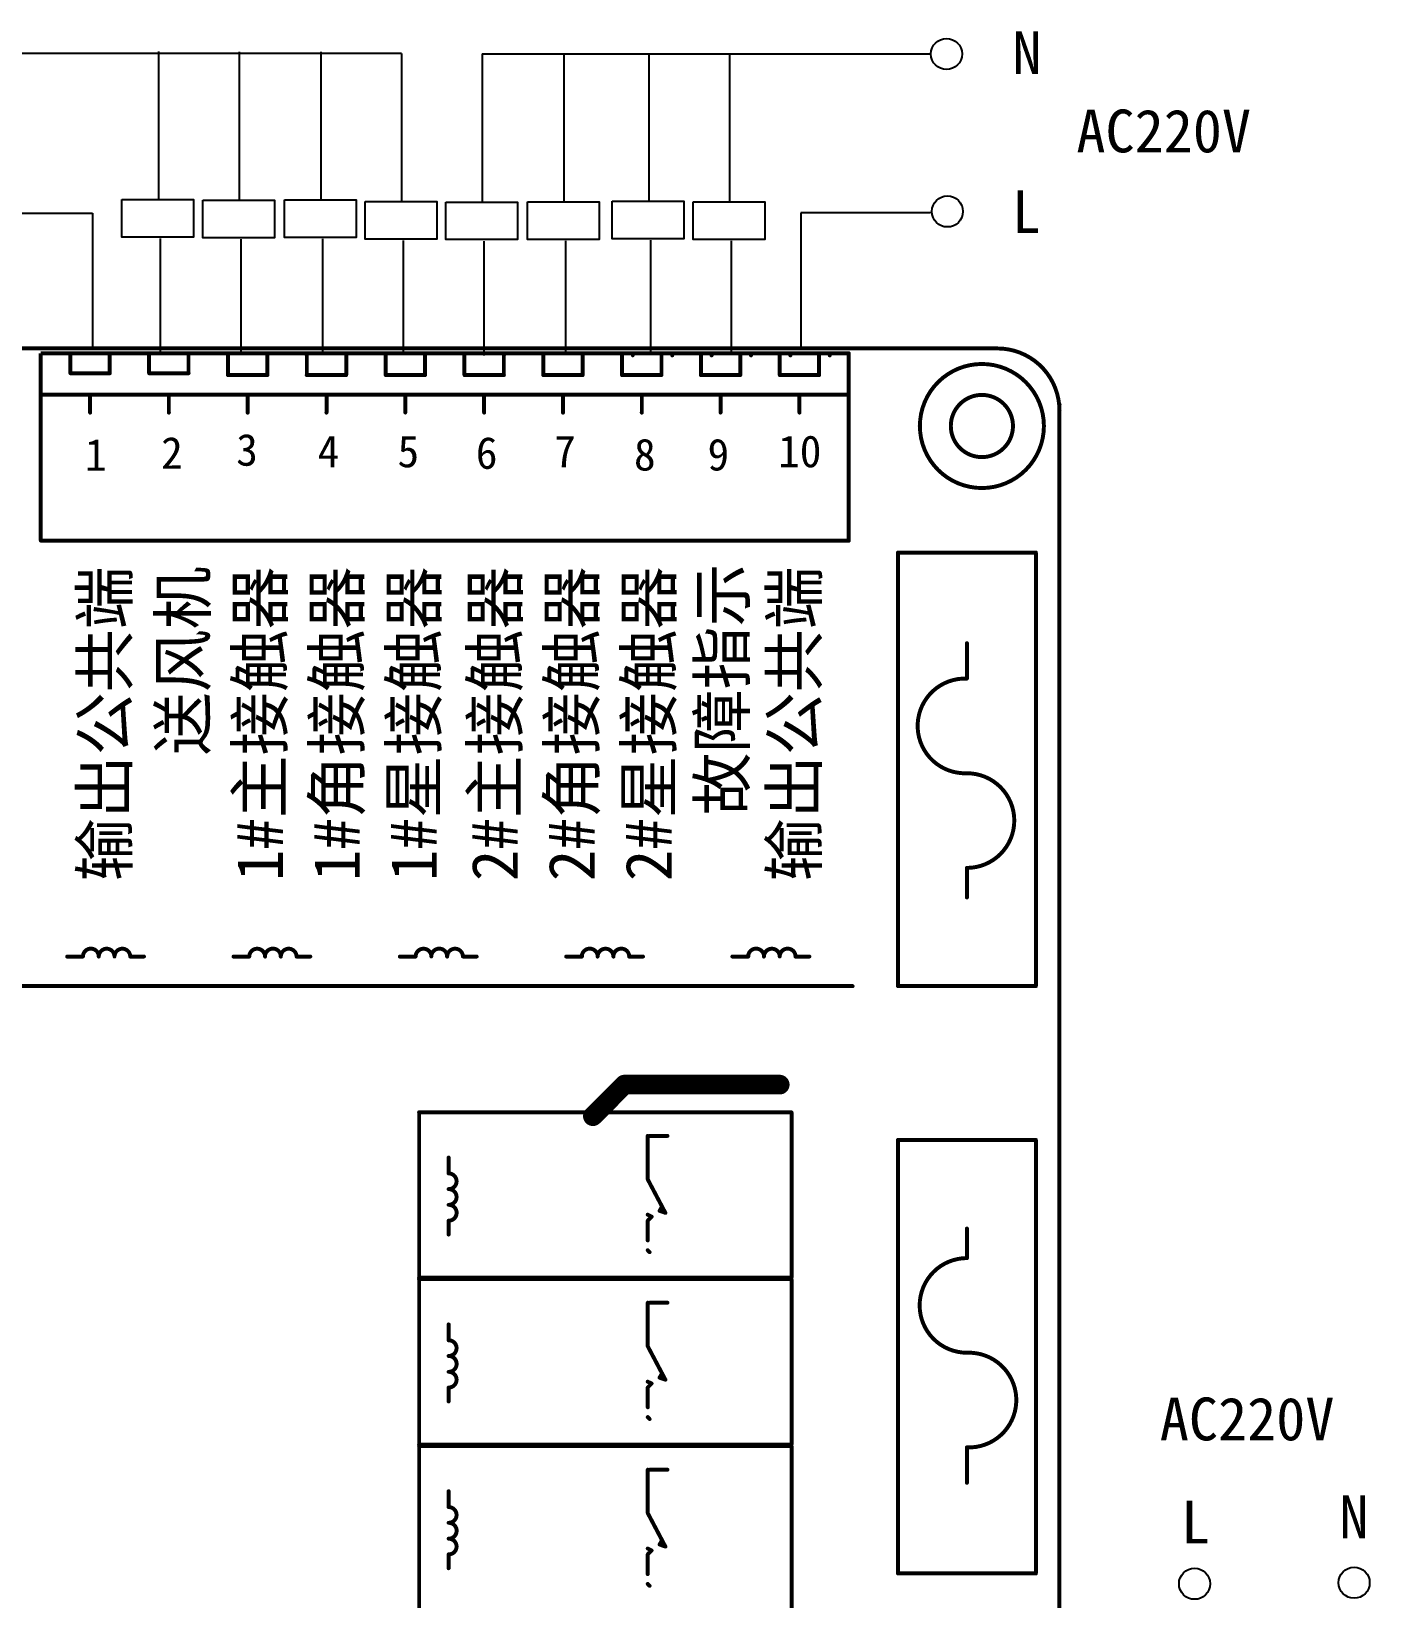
# Model space of a CAD drawing. Header units: millimetres. Extents: x -277 to 107, y 1682 to 1883.
# Drawn here: x 19.7 to 106.7, y 1766.5 to 1868.3 of the extents above; entities that cross this region are included whole.
import ezdxf
from ezdxf.enums import TextEntityAlignment as Align

# ---------------------------------------------------------------- set-up
doc = ezdxf.new("R2010")
doc.units = ezdxf.units.MM
doc.linetypes.add('ACAD_ISO07W100', pattern=[3, 0, -3])
for name, color, linetype in [('BOTTOMSOLDER', 250, 'Continuous'), ('KEEPOUTLAYER', 250, 'Continuous'), ('MECHANICAL1', 251, 'Continuous'), ('TOPOVERLAY', 250, 'Continuous')]:
    doc.layers.add(name, color=color, linetype=linetype)
doc.styles.get("Standard").update_dxf_attribs({"font": ''})
doc.styles.get('Standard').set_extended_font_data('SimSun')

msp = doc.modelspace()

# ---------------------------------------------------------------- linework, layer by layer
at = {"layer": 'BOTTOMSOLDER', "color": 0, "linetype": 'Continuous'}
for p, q in [((43.8, 1866.91), (15.71, 1866.91)), ((28, 1867.04), (28, 1857.39)), ((33.26, 1867.01), (33.26, 1857.36)), ((38.56, 1867.02), (38.56, 1857.37)), ((43.8, 1866.91), (43.8, 1857.27)), ((49.05, 1866.88), (78.19, 1866.88)), ((49.05, 1866.88), (49.05, 1857.23)), ((54.36, 1866.89), (54.36, 1857.25)), ((59.87, 1866.93), (59.87, 1857.28)), ((65.12, 1866.89), (65.12, 1857.25)), ((15.69, 1856.53), (23.71, 1856.53)), ((23.71, 1856.53), (23.71, 1847.74)), ((69.75, 1856.56), (69.75, 1847.74)), ((78.19, 1856.56), (69.75, 1856.56)), ((28.13, 1847.45), (28.13, 1854.88)), ((33.38, 1847.42), (33.38, 1854.85)), ((38.69, 1847.43), (38.69, 1854.86)), ((43.93, 1847.32), (43.93, 1854.75)), ((49.18, 1847.29), (49.18, 1854.72)), ((54.49, 1847.3), (54.49, 1854.73)), ((60, 1847.34), (60, 1854.77)), ((65.25, 1847.3), (65.25, 1854.74))]:
    msp.add_line(p, q, dxfattribs=at)
for points in [[(25.63, 1857.41), (30.29, 1857.41), (30.29, 1854.97), (25.63, 1854.97)], [(30.88, 1857.38), (35.55, 1857.38), (35.55, 1854.93), (30.88, 1854.93)], [(36.19, 1857.39), (40.85, 1857.39), (40.85, 1854.95), (36.19, 1854.95)], [(41.43, 1857.28), (46.09, 1857.28), (46.09, 1854.84), (41.43, 1854.84)], [(46.68, 1857.25), (51.34, 1857.25), (51.34, 1854.81), (46.68, 1854.81)], [(51.99, 1857.26), (56.65, 1857.26), (56.65, 1854.82), (51.99, 1854.82)], [(57.5, 1857.3), (62.16, 1857.3), (62.16, 1854.86), (57.5, 1854.86)], [(62.75, 1857.26), (67.41, 1857.26), (67.41, 1854.82), (62.75, 1854.82)]]:
    msp.add_lwpolyline(points, close=True, dxfattribs=at)
for centre in [(79.22, 1866.87), (79.28, 1856.64), (95.34, 1767.48), (105.71, 1767.55)]:
    msp.add_circle(centre, 1.01, dxfattribs=at)
at = {"layer": 'KEEPOUTLAYER', "color": 0, "const_width": 0.256}
for points in [[(-211.9, 1847.74), (82.53, 1847.74)], [(86.56, 1725.73), (86.56, 1843.71)]]:
    msp.add_lwpolyline(points, dxfattribs=at)
at = {"layer": 'KEEPOUTLAYER', "color": 0}
for points, const_width in [([(82.46, 1847.74, 1), (82.59, 1847.74, 1)], 0.128), ([(82.46, 1847.74, 1), (82.59, 1847.74, 1)], 0.128), ([(85.55, 1842.7, 1), (77.49, 1842.7, 1)], 0.256), ([(86.5, 1843.71, 1), (86.63, 1843.71, 1)], 0.128), ([(86.5, 1843.71, 1), (86.63, 1843.71, 1)], 0.128), ([(77.42, 1842.7, 1), (77.55, 1842.7, 1)], 0.128), ([(85.49, 1842.7, 1), (85.62, 1842.7, 1)], 0.128)]:
    msp.add_lwpolyline(points, format="xyb", close=True, dxfattribs=dict(at, const_width=const_width))
at = {"layer": 'KEEPOUTLAYER', "color": 0, "const_width": 0.256}
msp.add_lwpolyline([(82.53, 1847.74, -0.414214), (86.56, 1843.71)], format="xyb", dxfattribs=at)
at = {"layer": 'MECHANICAL1', "color": 0}
for points, const_width in [([(83.54, 1842.7, 1), (79.5, 1842.7, 1)], 0.256), ([(79.44, 1842.7, 1), (79.57, 1842.7, 1)], 0.128), ([(83.47, 1842.7, 1), (83.6, 1842.7, 1)], 0.128), ([(57.97, 1799.91, 1), (58.61, 1799.91, 1)], 0.64), ([(57.97, 1799.91, 1), (58.61, 1799.91, 1)], 0.64), ([(68.06, 1799.91, 1), (68.7, 1799.91, 1)], 0.64), ([(55.92, 1797.86, 1), (56.56, 1797.86, 1)], 0.64)]:
    msp.add_lwpolyline(points, format="xyb", close=True, dxfattribs=dict(at, const_width=const_width))
at = {"layer": 'MECHANICAL1', "color": 0, "const_width": 1.28}
for points in [[(56.24, 1797.86), (58.29, 1799.91)], [(58.29, 1799.91), (68.38, 1799.91)]]:
    msp.add_lwpolyline(points, dxfattribs=at)
at = {"layer": 'TOPOVERLAY', "color": 0, "const_width": 0.256}
for points in [[(20.36, 1847.42), (72.86, 1847.42)], [(20.36, 1835.25), (20.36, 1847.42)], [(22.28, 1846.13), (22.28, 1847.42)], [(24.84, 1846.13), (24.84, 1847.42)], [(27.4, 1846.13), (27.4, 1847.42)], [(29.96, 1846.13), (29.96, 1847.42)], [(32.53, 1846.01), (32.53, 1847.29)], [(35.09, 1846.01), (35.09, 1847.29)], [(37.65, 1846.01), (37.65, 1847.29)], [(40.21, 1846.01), (40.21, 1847.29)], [(42.77, 1846.01), (42.77, 1847.29)], [(45.33, 1846.01), (45.33, 1847.29)], [(47.89, 1846.01), (47.89, 1847.29)], [(50.45, 1846.01), (50.45, 1847.29)], [(53.01, 1846.01), (53.01, 1847.29)], [(55.58, 1846.01), (55.58, 1847.29)], [(58.14, 1846.01), (58.14, 1847.29)], [(60.7, 1846.01), (60.7, 1847.29)], [(63.26, 1846.01), (63.26, 1847.29)], [(65.82, 1846.01), (65.82, 1847.29)], [(68.38, 1846.01), (68.38, 1847.29)], [(70.94, 1846.01), (70.94, 1847.29)], [(72.86, 1835.25), (72.86, 1847.42)], [(22.28, 1846.13), (24.84, 1846.13)], [(27.4, 1846.13), (29.96, 1846.13)], [(32.53, 1846.01), (35.09, 1846.01)], [(37.65, 1846.01), (40.21, 1846.01)], [(42.77, 1846.01), (45.33, 1846.01)], [(47.89, 1846.01), (50.45, 1846.01)], [(53.01, 1846.01), (55.58, 1846.01)], [(58.14, 1846.01), (60.7, 1846.01)], [(63.26, 1846.01), (65.82, 1846.01)], [(68.38, 1846.01), (70.94, 1846.01)], [(20.36, 1844.73), (42.13, 1844.73)], [(23.56, 1843.57), (23.56, 1844.73)], [(28.68, 1843.57), (28.68, 1844.73)], [(33.81, 1843.57), (33.81, 1844.73)], [(38.93, 1843.57), (38.93, 1844.73)], [(40.85, 1844.73), (72.86, 1844.73)], [(44.05, 1843.57), (44.05, 1844.73)], [(49.17, 1843.57), (49.17, 1844.73)], [(54.29, 1843.57), (54.29, 1844.73)], [(59.42, 1843.57), (59.42, 1844.73)], [(64.54, 1843.57), (64.54, 1844.73)], [(69.66, 1843.57), (69.66, 1844.73)], [(20.36, 1835.25), (72.86, 1835.25)], [(76.06, 1834.48), (85.03, 1834.48)], [(76.06, 1806.31), (76.06, 1834.48)], [(85.03, 1806.31), (85.03, 1834.48)], [(80.55, 1826.29), (80.55, 1828.59)], [(80.55, 1812.07), (80.55, 1813.99)], [(22.08, 1808.23), (23.1, 1808.23)], [(26.17, 1808.23), (27.07, 1808.23)], [(32.88, 1808.23), (33.91, 1808.23)], [(36.98, 1808.23), (37.88, 1808.23)], [(43.69, 1808.23), (44.72, 1808.23)], [(47.79, 1808.23), (48.69, 1808.23)], [(54.5, 1808.23), (55.52, 1808.23)], [(58.6, 1808.23), (59.49, 1808.23)], [(65.31, 1808.23), (66.33, 1808.23)], [(69.41, 1808.23), (70.3, 1808.23)], [(19.13, 1806.31), (29.89, 1806.31)], [(29.94, 1806.31), (40.7, 1806.31)], [(40.75, 1806.31), (51.5, 1806.31)], [(51.55, 1806.31), (62.31, 1806.31)], [(62.36, 1806.31), (73.12, 1806.31)], [(76.06, 1806.31), (85.03, 1806.31)], [(44.95, 1798.11), (69.15, 1798.11)], [(44.95, 1787.36), (44.95, 1798.11)], [(69.15, 1787.36), (69.15, 1798.11)], [(59.8, 1793.76), (59.8, 1796.58)], [(59.93, 1796.58), (61.08, 1796.58)], [(76.06, 1768.15), (76.06, 1796.32)], [(76.06, 1796.32), (85.03, 1796.32)], [(85.03, 1768.15), (85.03, 1796.32)], [(46.87, 1794.14), (46.87, 1795.17)], [(59.8, 1793.76), (60.95, 1791.58)], [(46.87, 1790.17), (46.87, 1791.07)], [(59.8, 1791.46), (60.06, 1791.33)], [(59.8, 1791.07), (60.06, 1791.33)], [(59.8, 1789.79), (59.8, 1791.07)], [(60.57, 1791.71), (60.74, 1791.99)], [(60.57, 1791.71), (60.95, 1791.58)], [(80.55, 1788.64), (80.55, 1790.56)], [(59.8, 1789.15), (59.93, 1789.02)], [(44.95, 1787.36), (69.15, 1787.36)], [(44.95, 1776.52), (44.95, 1787.27)], [(44.95, 1787.27), (69.15, 1787.27)], [(69.15, 1776.52), (69.15, 1787.27)], [(59.8, 1782.92), (59.8, 1785.74)], [(59.93, 1785.74), (61.08, 1785.74)], [(46.87, 1783.3), (46.87, 1784.33)], [(59.8, 1782.92), (60.95, 1780.74)], [(60.57, 1780.87), (60.74, 1781.15)], [(60.57, 1780.87), (60.95, 1780.74)], [(46.87, 1779.33), (46.87, 1780.23)], [(59.8, 1780.61), (60.06, 1780.49)], [(59.8, 1780.23), (60.06, 1780.49)], [(59.8, 1778.95), (59.8, 1780.23)], [(59.8, 1778.31), (59.93, 1778.18)], [(44.95, 1776.52), (69.15, 1776.52)], [(44.95, 1776.43), (69.15, 1776.43)], [(44.95, 1765.67), (44.95, 1776.43)], [(69.15, 1765.67), (69.15, 1776.43)], [(80.55, 1774.04), (80.55, 1776.34)], [(59.8, 1772.08), (59.8, 1774.89)], [(59.93, 1774.89), (61.08, 1774.89)], [(46.87, 1772.46), (46.87, 1773.49)], [(59.8, 1772.08), (60.95, 1769.9)], [(59.8, 1769.77), (60.06, 1769.64)], [(60.57, 1770.03), (60.74, 1770.31)], [(60.57, 1770.03), (60.95, 1769.9)], [(46.87, 1768.49), (46.87, 1769.39)], [(59.8, 1769.39), (60.06, 1769.64)], [(59.8, 1768.11), (59.8, 1769.39)], [(76.06, 1768.15), (85.03, 1768.15)], [(59.8, 1767.47), (59.93, 1767.34)]]:
    msp.add_lwpolyline(points, dxfattribs=at)
at = {"layer": 'TOPOVERLAY', "color": 0, "const_width": 0.128}
for points in [[(35.02, 1847.29, 1), (35.15, 1847.29, 1)], [(37.58, 1847.29, 1), (37.71, 1847.29, 1)], [(40.14, 1847.29, 1), (40.27, 1847.29, 1)], [(42.71, 1847.29, 1), (42.83, 1847.29, 1)], [(45.27, 1847.29, 1), (45.4, 1847.29, 1)], [(47.83, 1847.29, 1), (47.96, 1847.29, 1)], [(50.39, 1847.29, 1), (50.52, 1847.29, 1)], [(52.95, 1847.29, 1), (53.08, 1847.29, 1)], [(55.51, 1847.29, 1), (55.64, 1847.29, 1)], [(58.77, 1847.29, 1), (58.89, 1847.29, 1)], [(61.33, 1847.29, 1), (61.46, 1847.29, 1)], [(63.89, 1847.29, 1), (64.02, 1847.29, 1)], [(66.45, 1847.29, 1), (66.58, 1847.29, 1)], [(69.01, 1847.29, 1), (69.14, 1847.29, 1)], [(71.57, 1847.29, 1), (71.7, 1847.29, 1)], [(72.8, 1847.43, 1), (72.93, 1847.43, 1)], [(72.8, 1847.43, 1), (72.93, 1847.43, 1)], [(22.22, 1846.13, 1), (22.35, 1846.13, 1)], [(22.22, 1846.13, 1), (22.35, 1846.13, 1)], [(24.78, 1846.13, 1), (24.91, 1846.13, 1)], [(24.78, 1846.13, 1), (24.91, 1846.13, 1)], [(27.34, 1846.13, 1), (27.47, 1846.13, 1)], [(27.34, 1846.13, 1), (27.47, 1846.13, 1)], [(29.9, 1846.13, 1), (30.03, 1846.13, 1)], [(29.9, 1846.13, 1), (30.03, 1846.13, 1)], [(32.46, 1846.01, 1), (32.59, 1846.01, 1)], [(32.46, 1846.01, 1), (32.59, 1846.01, 1)], [(35.02, 1846.01, 1), (35.15, 1846.01, 1)], [(35.02, 1846.01, 1), (35.15, 1846.01, 1)], [(37.58, 1846.01, 1), (37.71, 1846.01, 1)], [(37.58, 1846.01, 1), (37.71, 1846.01, 1)], [(40.14, 1846.01, 1), (40.27, 1846.01, 1)], [(40.14, 1846.01, 1), (40.27, 1846.01, 1)], [(42.71, 1846.01, 1), (42.83, 1846.01, 1)], [(42.71, 1846.01, 1), (42.83, 1846.01, 1)], [(45.27, 1846.01, 1), (45.4, 1846.01, 1)], [(45.27, 1846.01, 1), (45.4, 1846.01, 1)], [(47.83, 1846.01, 1), (47.96, 1846.01, 1)], [(47.83, 1846.01, 1), (47.96, 1846.01, 1)], [(50.39, 1846.01, 1), (50.52, 1846.01, 1)], [(50.39, 1846.01, 1), (50.52, 1846.01, 1)], [(52.95, 1846.01, 1), (53.08, 1846.01, 1)], [(52.95, 1846.01, 1), (53.08, 1846.01, 1)], [(55.51, 1846.01, 1), (55.64, 1846.01, 1)], [(55.51, 1846.01, 1), (55.64, 1846.01, 1)], [(58.07, 1846.01, 1), (58.2, 1846.01, 1)], [(58.07, 1846.01, 1), (58.2, 1846.01, 1)], [(60.63, 1846.01, 1), (60.76, 1846.01, 1)], [(60.63, 1846.01, 1), (60.76, 1846.01, 1)], [(63.19, 1846.01, 1), (63.32, 1846.01, 1)], [(63.19, 1846.01, 1), (63.32, 1846.01, 1)], [(65.76, 1846.01, 1), (65.88, 1846.01, 1)], [(65.76, 1846.01, 1), (65.88, 1846.01, 1)], [(68.32, 1846.01, 1), (68.44, 1846.01, 1)], [(68.32, 1846.01, 1), (68.44, 1846.01, 1)], [(70.88, 1846.01, 1), (71.01, 1846.01, 1)], [(70.88, 1846.01, 1), (71.01, 1846.01, 1)], [(20.3, 1844.73, 1), (20.42, 1844.73, 1)], [(23.5, 1844.73, 1), (23.63, 1844.73, 1)], [(28.62, 1844.73, 1), (28.75, 1844.73, 1)], [(33.74, 1844.73, 1), (33.87, 1844.73, 1)], [(38.86, 1844.73, 1), (38.99, 1844.73, 1)], [(40.79, 1844.73, 1), (40.91, 1844.73, 1)], [(42.07, 1844.73, 1), (42.19, 1844.73, 1)], [(43.99, 1844.73, 1), (44.11, 1844.73, 1)], [(49.11, 1844.73, 1), (49.24, 1844.73, 1)], [(54.23, 1844.73, 1), (54.36, 1844.73, 1)], [(59.35, 1844.73, 1), (59.48, 1844.73, 1)], [(64.48, 1844.73, 1), (64.6, 1844.73, 1)], [(69.6, 1844.73, 1), (69.73, 1844.73, 1)], [(72.8, 1844.73, 1), (72.93, 1844.73, 1)], [(86.5, 1844.09, 1), (86.63, 1844.09, 1)], [(23.5, 1843.57, 1), (23.63, 1843.57, 1)], [(28.62, 1843.57, 1), (28.75, 1843.57, 1)], [(33.74, 1843.57, 1), (33.87, 1843.57, 1)], [(38.86, 1843.57, 1), (38.99, 1843.57, 1)], [(43.99, 1843.57, 1), (44.11, 1843.57, 1)], [(49.11, 1843.57, 1), (49.24, 1843.57, 1)], [(54.23, 1843.57, 1), (54.36, 1843.57, 1)], [(59.35, 1843.57, 1), (59.48, 1843.57, 1)], [(64.48, 1843.57, 1), (64.6, 1843.57, 1)], [(69.6, 1843.57, 1), (69.73, 1843.57, 1)], [(20.3, 1835.25, 1), (20.42, 1835.25, 1)], [(20.3, 1835.25, 1), (20.42, 1835.25, 1)], [(72.8, 1835.25, 1), (72.93, 1835.25, 1)], [(72.8, 1835.25, 1), (72.93, 1835.25, 1)], [(76, 1834.48, 1), (76.13, 1834.48, 1)], [(76, 1834.48, 1), (76.13, 1834.48, 1)], [(84.96, 1834.48, 1), (85.09, 1834.48, 1)], [(84.96, 1834.48, 1), (85.09, 1834.48, 1)], [(80.48, 1828.59, 1), (80.61, 1828.59, 1)], [(80.48, 1826.29, 1), (80.61, 1826.29, 1)], [(80.48, 1826.29, 1), (80.61, 1826.29, 1)], [(80.48, 1820.14, 1), (80.61, 1820.14, 1)], [(80.48, 1820.14, 1), (80.61, 1820.14, 1)], [(80.48, 1813.99, 1), (80.61, 1813.99, 1)], [(80.48, 1813.99, 1), (80.61, 1813.99, 1)], [(80.48, 1812.07, 1), (80.61, 1812.07, 1)], [(22.01, 1808.23, 1), (22.14, 1808.23, 1)], [(23.04, 1808.23, 1), (23.16, 1808.23, 1)], [(23.04, 1808.23, 1), (23.16, 1808.23, 1)], [(24.06, 1808.23, 1), (24.19, 1808.23, 1)], [(24.06, 1808.23, 1), (24.19, 1808.23, 1)], [(25.09, 1808.23, 1), (25.21, 1808.23, 1)], [(25.09, 1808.23, 1), (25.21, 1808.23, 1)], [(26.11, 1808.23, 1), (26.24, 1808.23, 1)], [(26.11, 1808.23, 1), (26.24, 1808.23, 1)], [(27.01, 1808.23, 1), (27.13, 1808.23, 1)], [(32.82, 1808.23, 1), (32.95, 1808.23, 1)], [(33.84, 1808.23, 1), (33.97, 1808.23, 1)], [(33.84, 1808.23, 1), (33.97, 1808.23, 1)], [(34.87, 1808.23, 1), (35, 1808.23, 1)], [(34.87, 1808.23, 1), (35, 1808.23, 1)], [(35.89, 1808.23, 1), (36.02, 1808.23, 1)], [(35.89, 1808.23, 1), (36.02, 1808.23, 1)], [(36.92, 1808.23, 1), (37.05, 1808.23, 1)], [(36.92, 1808.23, 1), (37.05, 1808.23, 1)], [(37.81, 1808.23, 1), (37.94, 1808.23, 1)], [(43.63, 1808.23, 1), (43.76, 1808.23, 1)], [(44.65, 1808.23, 1), (44.78, 1808.23, 1)], [(44.65, 1808.23, 1), (44.78, 1808.23, 1)], [(45.68, 1808.23, 1), (45.8, 1808.23, 1)], [(45.68, 1808.23, 1), (45.8, 1808.23, 1)], [(46.7, 1808.23, 1), (46.83, 1808.23, 1)], [(46.7, 1808.23, 1), (46.83, 1808.23, 1)], [(47.73, 1808.23, 1), (47.85, 1808.23, 1)], [(47.73, 1808.23, 1), (47.85, 1808.23, 1)], [(48.62, 1808.23, 1), (48.75, 1808.23, 1)], [(54.44, 1808.23, 1), (54.56, 1808.23, 1)], [(55.46, 1808.23, 1), (55.59, 1808.23, 1)], [(55.46, 1808.23, 1), (55.59, 1808.23, 1)], [(56.48, 1808.23, 1), (56.61, 1808.23, 1)], [(56.48, 1808.23, 1), (56.61, 1808.23, 1)], [(57.51, 1808.23, 1), (57.64, 1808.23, 1)], [(57.51, 1808.23, 1), (57.64, 1808.23, 1)], [(58.53, 1808.23, 1), (58.66, 1808.23, 1)], [(58.53, 1808.23, 1), (58.66, 1808.23, 1)], [(59.43, 1808.23, 1), (59.56, 1808.23, 1)], [(65.24, 1808.23, 1), (65.37, 1808.23, 1)], [(66.27, 1808.23, 1), (66.4, 1808.23, 1)], [(66.27, 1808.23, 1), (66.4, 1808.23, 1)], [(67.29, 1808.23, 1), (67.42, 1808.23, 1)], [(67.29, 1808.23, 1), (67.42, 1808.23, 1)], [(68.32, 1808.23, 1), (68.44, 1808.23, 1)], [(68.32, 1808.23, 1), (68.44, 1808.23, 1)], [(69.34, 1808.23, 1), (69.47, 1808.23, 1)], [(69.34, 1808.23, 1), (69.47, 1808.23, 1)], [(70.24, 1808.23, 1), (70.37, 1808.23, 1)], [(29.82, 1806.31, 1), (29.95, 1806.31, 1)], [(29.82, 1806.31, 1), (29.95, 1806.31, 1)], [(29.87, 1806.31, 1), (30, 1806.31, 1)], [(29.87, 1806.31, 1), (30, 1806.31, 1)], [(40.63, 1806.31, 1), (40.76, 1806.31, 1)], [(40.63, 1806.31, 1), (40.76, 1806.31, 1)], [(40.68, 1806.31, 1), (40.81, 1806.31, 1)], [(40.68, 1806.31, 1), (40.81, 1806.31, 1)], [(51.44, 1806.31, 1), (51.57, 1806.31, 1)], [(51.44, 1806.31, 1), (51.57, 1806.31, 1)], [(51.49, 1806.31, 1), (51.62, 1806.31, 1)], [(51.49, 1806.31, 1), (51.62, 1806.31, 1)], [(62.25, 1806.31, 1), (62.38, 1806.31, 1)], [(62.25, 1806.31, 1), (62.38, 1806.31, 1)], [(62.3, 1806.31, 1), (62.43, 1806.31, 1)], [(62.3, 1806.31, 1), (62.43, 1806.31, 1)], [(73.05, 1806.31, 1), (73.18, 1806.31, 1)], [(73.05, 1806.31, 1), (73.18, 1806.31, 1)], [(76, 1806.31, 1), (76.13, 1806.31, 1)], [(76, 1806.31, 1), (76.13, 1806.31, 1)], [(84.96, 1806.31, 1), (85.09, 1806.31, 1)], [(84.96, 1806.31, 1), (85.09, 1806.31, 1)], [(44.88, 1798.11, 1), (45.01, 1798.11, 1)], [(44.88, 1798.11, 1), (45.01, 1798.11, 1)], [(69.09, 1798.11, 1), (69.21, 1798.11, 1)], [(69.09, 1798.11, 1), (69.21, 1798.11, 1)], [(59.74, 1796.58, 1), (59.87, 1796.58, 1)], [(59.87, 1796.58, 1), (59.99, 1796.58, 1)], [(61.02, 1796.58, 1), (61.15, 1796.58, 1)], [(76, 1796.32, 1), (76.13, 1796.32, 1)], [(76, 1796.32, 1), (76.13, 1796.32, 1)], [(84.96, 1796.32, 1), (85.09, 1796.32, 1)], [(84.96, 1796.32, 1), (85.09, 1796.32, 1)], [(46.8, 1795.17, 1), (46.93, 1795.17, 1)], [(46.8, 1794.14, 1), (46.93, 1794.14, 1)], [(46.8, 1794.14, 1), (46.93, 1794.14, 1)], [(46.8, 1793.12, 1), (46.93, 1793.12, 1)], [(46.8, 1793.12, 1), (46.93, 1793.12, 1)], [(59.74, 1793.76, 1), (59.87, 1793.76, 1)], [(59.74, 1793.76, 1), (59.87, 1793.76, 1)], [(46.8, 1792.1, 1), (46.93, 1792.1, 1)], [(46.8, 1792.1, 1), (46.93, 1792.1, 1)], [(46.8, 1791.07, 1), (46.93, 1791.07, 1)], [(46.8, 1791.07, 1), (46.93, 1791.07, 1)], [(59.74, 1791.46, 1), (59.87, 1791.46, 1)], [(59.74, 1791.07, 1), (59.87, 1791.07, 1)], [(59.74, 1791.07, 1), (59.87, 1791.07, 1)], [(59.99, 1791.33, 1), (60.12, 1791.33, 1)], [(59.99, 1791.33, 1), (60.12, 1791.33, 1)], [(60.51, 1791.71, 1), (60.63, 1791.71, 1)], [(60.51, 1791.71, 1), (60.63, 1791.71, 1)], [(60.67, 1791.99, 1), (60.8, 1791.99, 1)], [(60.89, 1791.58, 1), (61.02, 1791.58, 1)], [(60.89, 1791.58, 1), (61.02, 1791.58, 1)], [(46.8, 1790.17, 1), (46.93, 1790.17, 1)], [(80.48, 1790.56, 1), (80.61, 1790.56, 1)], [(59.74, 1789.79, 1), (59.87, 1789.79, 1)], [(59.74, 1789.15, 1), (59.87, 1789.15, 1)], [(59.87, 1789.02, 1), (59.99, 1789.02, 1)], [(80.48, 1788.64, 1), (80.61, 1788.64, 1)], [(80.48, 1788.64, 1), (80.61, 1788.64, 1)], [(44.88, 1787.36, 1), (45.01, 1787.36, 1)], [(44.88, 1787.36, 1), (45.01, 1787.36, 1)], [(44.88, 1787.27, 1), (45.01, 1787.27, 1)], [(44.88, 1787.27, 1), (45.01, 1787.27, 1)], [(69.09, 1787.36, 1), (69.21, 1787.36, 1)], [(69.09, 1787.36, 1), (69.21, 1787.36, 1)], [(69.09, 1787.27, 1), (69.21, 1787.27, 1)], [(69.09, 1787.27, 1), (69.21, 1787.27, 1)], [(59.74, 1785.74, 1), (59.87, 1785.74, 1)], [(59.87, 1785.74, 1), (59.99, 1785.74, 1)], [(61.02, 1785.74, 1), (61.15, 1785.74, 1)], [(46.8, 1784.33, 1), (46.93, 1784.33, 1)], [(46.8, 1783.3, 1), (46.93, 1783.3, 1)], [(46.8, 1783.3, 1), (46.93, 1783.3, 1)], [(59.74, 1782.92, 1), (59.87, 1782.92, 1)], [(59.74, 1782.92, 1), (59.87, 1782.92, 1)], [(46.8, 1782.28, 1), (46.93, 1782.28, 1)], [(46.8, 1782.28, 1), (46.93, 1782.28, 1)], [(80.48, 1782.49, 1), (80.61, 1782.49, 1)], [(80.48, 1782.49, 1), (80.61, 1782.49, 1)], [(46.8, 1781.25, 1), (46.93, 1781.25, 1)], [(46.8, 1781.25, 1), (46.93, 1781.25, 1)], [(60.51, 1780.87, 1), (60.63, 1780.87, 1)], [(60.51, 1780.87, 1), (60.63, 1780.87, 1)], [(60.67, 1781.15, 1), (60.8, 1781.15, 1)], [(46.8, 1780.23, 1), (46.93, 1780.23, 1)], [(46.8, 1780.23, 1), (46.93, 1780.23, 1)], [(59.74, 1780.61, 1), (59.87, 1780.61, 1)], [(59.74, 1780.23, 1), (59.87, 1780.23, 1)], [(59.74, 1780.23, 1), (59.87, 1780.23, 1)], [(59.99, 1780.49, 1), (60.12, 1780.49, 1)], [(59.99, 1780.49, 1), (60.12, 1780.49, 1)], [(60.89, 1780.74, 1), (61.02, 1780.74, 1)], [(60.89, 1780.74, 1), (61.02, 1780.74, 1)], [(46.8, 1779.33, 1), (46.93, 1779.33, 1)], [(59.74, 1778.95, 1), (59.87, 1778.95, 1)], [(59.74, 1778.31, 1), (59.87, 1778.31, 1)], [(59.87, 1778.18, 1), (59.99, 1778.18, 1)], [(44.88, 1776.52, 1), (45.01, 1776.52, 1)], [(44.88, 1776.52, 1), (45.01, 1776.52, 1)], [(44.88, 1776.43, 1), (45.01, 1776.43, 1)], [(44.88, 1776.43, 1), (45.01, 1776.43, 1)], [(69.09, 1776.52, 1), (69.21, 1776.52, 1)], [(69.09, 1776.52, 1), (69.21, 1776.52, 1)], [(69.09, 1776.43, 1), (69.21, 1776.43, 1)], [(69.09, 1776.43, 1), (69.21, 1776.43, 1)], [(80.48, 1776.34, 1), (80.61, 1776.34, 1)], [(80.48, 1776.34, 1), (80.61, 1776.34, 1)], [(59.74, 1774.89, 1), (59.87, 1774.89, 1)], [(59.87, 1774.89, 1), (59.99, 1774.89, 1)], [(61.02, 1774.89, 1), (61.15, 1774.89, 1)], [(80.48, 1774.04, 1), (80.61, 1774.04, 1)], [(46.8, 1773.49, 1), (46.93, 1773.49, 1)], [(46.8, 1772.46, 1), (46.93, 1772.46, 1)], [(46.8, 1772.46, 1), (46.93, 1772.46, 1)], [(59.74, 1772.08, 1), (59.87, 1772.08, 1)], [(59.74, 1772.08, 1), (59.87, 1772.08, 1)], [(46.8, 1771.44, 1), (46.93, 1771.44, 1)], [(46.8, 1771.44, 1), (46.93, 1771.44, 1)], [(46.8, 1770.41, 1), (46.93, 1770.41, 1)], [(46.8, 1770.41, 1), (46.93, 1770.41, 1)], [(59.74, 1769.77, 1), (59.87, 1769.77, 1)], [(60.51, 1770.03, 1), (60.63, 1770.03, 1)], [(60.51, 1770.03, 1), (60.63, 1770.03, 1)], [(60.67, 1770.31, 1), (60.8, 1770.31, 1)], [(60.89, 1769.9, 1), (61.02, 1769.9, 1)], [(60.89, 1769.9, 1), (61.02, 1769.9, 1)], [(46.8, 1769.39, 1), (46.93, 1769.39, 1)], [(46.8, 1769.39, 1), (46.93, 1769.39, 1)], [(59.74, 1769.39, 1), (59.87, 1769.39, 1)], [(59.74, 1769.39, 1), (59.87, 1769.39, 1)], [(59.99, 1769.64, 1), (60.12, 1769.64, 1)], [(59.99, 1769.64, 1), (60.12, 1769.64, 1)], [(46.8, 1768.49, 1), (46.93, 1768.49, 1)], [(59.74, 1768.11, 1), (59.87, 1768.11, 1)], [(76, 1768.15, 1), (76.13, 1768.15, 1)], [(76, 1768.15, 1), (76.13, 1768.15, 1)], [(84.96, 1768.15, 1), (85.09, 1768.15, 1)], [(84.96, 1768.15, 1), (85.09, 1768.15, 1)], [(59.74, 1767.47, 1), (59.87, 1767.47, 1)], [(59.87, 1767.34, 1), (59.99, 1767.34, 1)]]:
    msp.add_lwpolyline(points, format="xyb", close=True, dxfattribs=at)
at = {"layer": 'TOPOVERLAY', "color": 0, "const_width": 0.256}
for points in [[(80.55, 1820.14, -1.042534), (80.55, 1826.29)], [(80.55, 1820.14, -1), (80.55, 1813.99)], [(23.1, 1808.23, -1), (24.13, 1808.23)], [(24.13, 1808.23, -1), (25.15, 1808.23)], [(25.15, 1808.23, -1), (26.17, 1808.23)], [(33.91, 1808.23, -1), (34.93, 1808.23)], [(34.93, 1808.23, -1), (35.96, 1808.23)], [(35.96, 1808.23, -1), (36.98, 1808.23)], [(44.72, 1808.23, -1), (45.74, 1808.23)], [(45.74, 1808.23, -1), (46.77, 1808.23)], [(46.77, 1808.23, -1), (47.79, 1808.23)], [(55.52, 1808.23, -1), (56.55, 1808.23)], [(56.55, 1808.23, -1), (57.57, 1808.23)], [(57.57, 1808.23, -1), (58.6, 1808.23)], [(66.33, 1808.23, -1), (67.36, 1808.23)], [(67.36, 1808.23, -1), (68.38, 1808.23)], [(68.38, 1808.23, -1), (69.41, 1808.23)], [(46.87, 1794.14, -1), (46.87, 1793.12)], [(46.87, 1793.12, -1), (46.87, 1792.1)], [(46.87, 1792.1, -1), (46.87, 1791.07)], [(80.55, 1782.49, -1), (80.55, 1788.64)], [(46.87, 1783.3, -1), (46.87, 1782.28)], [(46.87, 1782.28, -1), (46.87, 1781.25)], [(80.55, 1782.49, -1.042534), (80.55, 1776.34)], [(46.87, 1781.25, -1), (46.87, 1780.23)], [(46.87, 1772.46, -1), (46.87, 1771.44)], [(46.87, 1771.44, -1), (46.87, 1770.41)], [(46.87, 1770.41, -1), (46.87, 1769.39)]]:
    msp.add_lwpolyline(points, format="xyb", dxfattribs=at)

# ---------------------------------------------------------------- texts
at = {"linetype": 'ACAD_ISO07W100'}
for s, p in [('输出公共端', (23, 1833.58)), ('送风机', (28.09, 1833.58)), ('1#主接触器', (33.09, 1833.58)), ('1#角接触器', (38.09, 1833.58)), ('1#星接触器', (43.09, 1833.58)), ('2#主接触器', (48.36, 1833.58)), ('2#角接触器', (53.36, 1833.58)), ('2#星接触器', (58.36, 1833.58)), ('输出公共端', (67.81, 1833.58))]:
    msp.add_text(s, height=3, rotation=90, dxfattribs=at).set_placement(p, align=Align.TOP_RIGHT)
at = {"color": 7, "linetype": 'ACAD_ISO07W100'}
msp.add_text('故障指示', height=3, rotation=90, dxfattribs=at).set_placement((63.13, 1833.77), align=Align.TOP_RIGHT)
at = {"layer": 'BOTTOMSOLDER', "color": 0, "linetype": 'Continuous', "width": 0.9424, "attachment_point": 1}
for s, insert, char_height in [('N', (83.5, 1868.34), 2.78), ('AC220V', (87.66, 1863.26), 2.781), ('L', (83.46, 1858.02), 2.78), ('AC220V', (93.08, 1779.58), 2.781), ('L', (94.46, 1772.88), 2.78), ('N', (104.75, 1773.22), 2.78)]:
    msp.add_mtext(s, dxfattribs=dict(at, insert=insert, char_height=char_height))
at = {"layer": 'TOPOVERLAY', "color": 0}
for s, height, p in [('3', 2.07, (33.06, 1840.12)), ('1 ', 2.074, (23.23, 1839.79)), ('2', 2.07, (28.18, 1839.92)), ('4', 2.07, (38.35, 1840.02)), ('5', 2.07, (43.54, 1840.02)), ('6', 2.07, (48.63, 1839.92)), ('7', 2.07, (53.72, 1840.02)), ('8', 2.07, (58.91, 1839.81)), ('9', 2.07, (63.69, 1839.81)), ('10', 2.074, (68.27, 1840.02))]:
    msp.add_text(s, height=height, dxfattribs=at).set_placement(p)

doc.saveas('drawing.dxf')
